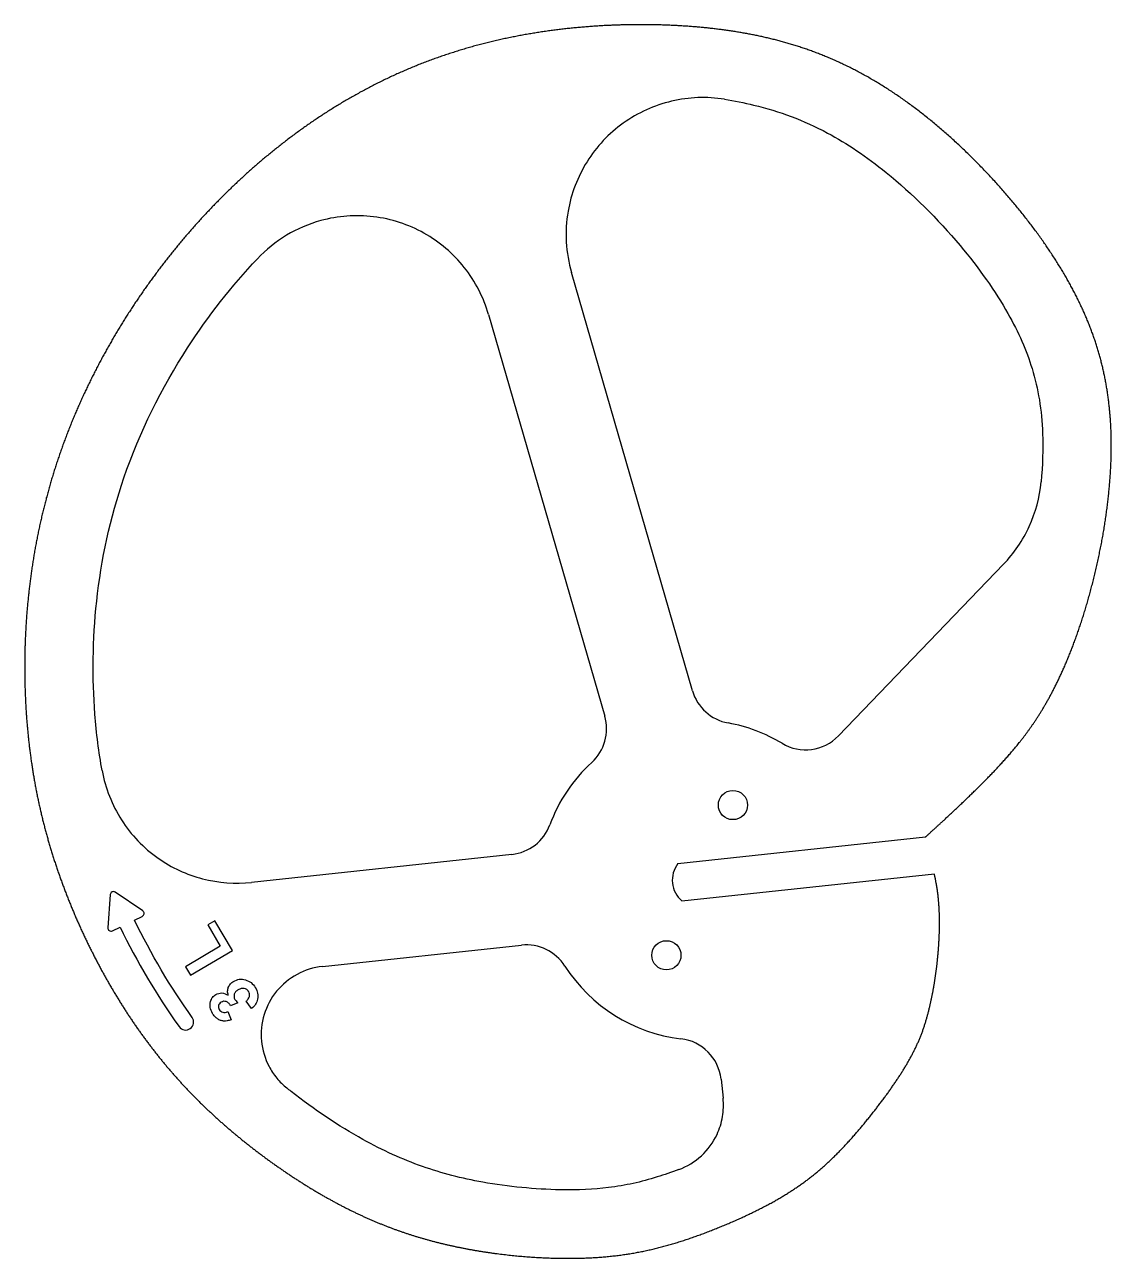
# Model space of a CAD drawing. Header units: millimetres. Extents: x -148 to 90, y -83 to 187.
import ezdxf

# ---------------------------------------------------------------- set-up
doc = ezdxf.new("R2010")
doc.units = ezdxf.units.MM
doc.layers.get('0').update_dxf_attribs({"linetype": 'CONTINUOUS'})

msp = doc.modelspace()

# ---------------------------------------------------------------- linework, layer by layer
for p, q in [((-1.59, 41.5), (-28.08, 133.15)), ((-46.24, 123.93), (-20.8, 35.95)), ((66.55, 69.21), (30.41, 31.63)), ((-4.75, 3.66), (49.48, 9.48)), ((-41.15, 5.64), (-98.18, -0.48)), ((51.43, 1.34), (-3.87, -4.59)), ((-82.66, -18.93), (-39.01, -14.24)), ((-101.21, -26.86), (-102.77, -27.51)), ((-98.15, -28.12), (-99.37, -26.52)), ((-103.33, -28.8), (-102.64, -30.6)), ((4.68, -43.62), (5.12, -47.76))]:
    msp.add_line(p, q)
msp.add_lwpolyline([(-129.13, -3.16), (-129.66, -10.41, 0.57735), (-128.66, -11.1), (-126.96, -10.27, 0.041856), (-114.04, -32.1, 1), (-111.19, -30.07, -0.041856), (-123.81, -8.75), (-122.11, -7.93, 0.57735), (-122.02, -6.72), (-128.04, -2.63, 0.57735)], format="xyb", close=True)
msp.add_lwpolyline([(-106.22, -8.89), (-107.78, -9.81), (-105.03, -14.45), (-112.64, -18.96), (-111.53, -20.82), (-102.37, -15.4)], close=True)
for centre in [(7.29, 16.46), (-7.29, -16.46)]:
    msp.add_circle(centre, 3.2)
for centre, radius, start, end in [((8.02, 44.28), 10, 196.124, 259.7362), ((-30.41, 33.17), 10, -47.4882, 16.124), ((0, 0), 35, 58.9636, 79.7362), ((23.2, 38.56), 10, 238.9636, 316.124), ((0, 0), 35, 132.5118, 159.7362), ((-42.21, 15.59), 10, 276.124, 339.7362), ((0, 0), 6, 142.3618, 229.8862), ((-15.31, -13.04), 68.27, 10.3997, 12.1595), ((-37.95, -24.19), 10, 32.5118, 96.124), ((0, 0), 35, 212.5118, 263.2844), ((-5.26, -44.69), 10, 6.124, 83.2844)]:
    msp.add_arc(centre, radius, start, end)
for points, degree, knots in [([(49.48, 9.48), (50.27, 10.19), (51.89, 11.66), (54.29, 13.86), (57.39, 16.77), (61.11, 20.36), (64.7, 23.99), (68.11, 27.72), (71.36, 31.7), (74.46, 36.16), (77.41, 41.27), (80.21, 47.17), (82.82, 53.89), (85.17, 61.31), (87.19, 69.24), (88.79, 77.45), (89.86, 85.7), (90.34, 93.78), (90.13, 101.55), (89.19, 108.99), (87.48, 116.13), (84.99, 123.05), (81.72, 129.84), (77.72, 136.56), (73.04, 143.23), (67.78, 149.78), (62.04, 156.1), (55.94, 162.05), (49.58, 167.5), (43.04, 172.33), (36.39, 176.43), (29.64, 179.81), (22.77, 182.47), (15.76, 184.48), (8.56, 185.93), (1.15, 186.89), (-6.49, 187.43), (-14.33, 187.55), (-22.32, 187.27), (-30.38, 186.55), (-38.44, 185.36), (-46.42, 183.67), (-54.22, 181.46), (-61.81, 178.73), (-69.12, 175.49), (-76.14, 171.8), (-82.84, 167.69), (-89.23, 163.21), (-95.29, 158.41), (-101.05, 153.31), (-106.5, 147.95), (-111.67, 142.33), (-116.54, 136.45), (-121.13, 130.32), (-125.44, 123.94), (-129.44, 117.3), (-133.11, 110.43), (-136.43, 103.34), (-139.35, 96.05), (-141.86, 88.6), (-143.93, 81.04), (-145.56, 73.4), (-146.75, 65.74), (-147.53, 58.13), (-147.91, 50.62), (-147.92, 43.26), (-147.58, 36.06), (-146.91, 29.04), (-145.9, 22.17), (-144.54, 15.41), (-142.82, 8.74), (-140.74, 2.11), (-138.29, -4.47), (-135.5, -10.98), (-132.39, -17.36), (-128.99, -23.53), (-125.34, -29.43), (-121.46, -35), (-117.38, -40.21), (-113.1, -45.07), (-108.63, -49.62), (-103.96, -53.89), (-99.09, -57.92), (-94.05, -61.73), (-88.86, -65.3), (-83.55, -68.6), (-78.16, -71.58), (-72.7, -74.21), (-67.17, -76.46), (-61.55, -78.34), (-55.8, -79.86), (-49.91, -81.07), (-43.89, -81.97), (-37.81, -82.59), (-31.79, -82.9), (-25.96, -82.91), (-20.42, -82.58), (-15.22, -81.93), (-10.29, -80.94), (-5.52, -79.64), (-0.78, -78.07), (4, -76.24), (8.78, -74.2), (13.44, -71.98), (17.85, -69.58), (21.92, -66.98), (25.68, -64.13), (29.23, -60.92), (32.68, -57.33), (36.08, -53.38), (39.35, -49.24), (42.35, -45.12), (44.93, -41.22), (46.99, -37.56), (48.6, -33.99), (49.84, -30.24), (50.84, -26.09), (51.64, -21.57), (52.23, -16.87), (52.55, -12.24), (52.6, -7.93), (52.42, -4.82), (52.17, -2.69), (51.96, -1.35), (51.84, -0.71)], 5, [0.0005176, 0.0005176, 0.0005176, 0.0005176, 0.0005176, 0.0005176, 0.0083333, 0.0166667, 0.025, 0.0333333, 0.0416667, 0.05, 0.0583333, 0.0666667, 0.075, 0.0833333, 0.0916667, 0.1, 0.1083333, 0.1166667, 0.125, 0.1333333, 0.1416667, 0.15, 0.1583333, 0.1666667, 0.175, 0.1833333, 0.1916667, 0.2, 0.2083333, 0.2166667, 0.225, 0.2333333, 0.2416667, 0.25, 0.2583333, 0.2666667, 0.275, 0.2833333, 0.2916667, 0.3, 0.3083333, 0.3166667, 0.325, 0.3333333, 0.3416667, 0.35, 0.3583333, 0.3666667, 0.375, 0.3833333, 0.3916667, 0.4, 0.4083333, 0.4166667, 0.425, 0.4333333, 0.4416667, 0.45, 0.4583333, 0.4666667, 0.475, 0.4833333, 0.4916667, 0.5, 0.5083333, 0.5166667, 0.525, 0.5333333, 0.5416667, 0.55, 0.5583333, 0.5666667, 0.575, 0.5833333, 0.5916667, 0.6, 0.6083333, 0.6166667, 0.625, 0.6333333, 0.6416667, 0.65, 0.6583333, 0.6666667, 0.675, 0.6833333, 0.6916667, 0.7, 0.7083333, 0.7166667, 0.725, 0.7333333, 0.7416667, 0.75, 0.7583333, 0.7666667, 0.775, 0.7833333, 0.7916667, 0.8, 0.8083333, 0.8166667, 0.825, 0.8333333, 0.8416667, 0.85, 0.8583333, 0.8666667, 0.875, 0.8833333, 0.8916667, 0.9, 0.9083333, 0.9166667, 0.925, 0.9333333, 0.9416667, 0.95, 0.9583333, 0.9666667, 0.975, 0.9833333, 0.9916667, 1, 1, 1, 1, 1, 1]), ([(5.45, 171.11), (1.59, 171.73), (-2.35, 171.58), (-9.95, 169.79), (-13.55, 168.15), (-19.9, 163.61), (-22.6, 160.74), (-26.75, 154.12), (-28.16, 150.43), (-29.21, 144.35), (-29.34, 142.09), (-29.09, 137.57), (-28.71, 135.33), (-28.08, 133.15)], 3, [0, 0, 0, 0, 1.171933, 1.171933, 2.343867, 2.343867, 3.5158, 3.5158, 4.687734, 4.687734, 5.366852, 5.366852, 6.04597, 6.04597, 6.04597, 6.04597]), ([(5.45, 171.11), (7.63, 170.76), (9.75, 170.35), (11.81, 169.85), (17.49, 168.49), (22.73, 166.55), (28.02, 163.72), (32.28, 161.44), (36.59, 158.54), (40.89, 155.05), (46.55, 150.47), (52.16, 144.88), (57.04, 139.06), (61.19, 134.1), (64.78, 129.02), (67.52, 124.17), (69.86, 120.04), (71.6, 116.1), (72.82, 112.1), (74.18, 107.64), (74.94, 103.04), (75.13, 97.85), (75.26, 94.52), (75.14, 90.96), (74.8, 87.25)], 3, [-0.2674557, -0.2674557, -0.2674557, -0.2674557, -0.2588094, -0.2588094, -0.2588094, -0.2349001, -0.2349001, -0.2349001, -0.2156318, -0.2156318, -0.2156318, -0.1903296, -0.1903296, -0.1903296, -0.1688138, -0.1688138, -0.1688138, -0.1504953, -0.1504953, -0.1504953, -0.1300066, -0.1300066, -0.1300066, -0.1168818, -0.1168818, -0.1168818, -0.1168818]), ([(-46.24, 123.93), (-47.32, 127.68), (-49.13, 131.18), (-53.98, 137.3), (-56.99, 139.86), (-63.8, 143.68), (-67.55, 144.9), (-75.31, 145.85), (-79.24, 145.56), (-85.65, 143.79), (-88.18, 142.71), (-92.87, 139.89), (-95.01, 138.16), (-96.89, 136.17)], 3, [0, 0, 0, 0, 1.171933, 1.171933, 2.343867, 2.343867, 3.5158, 3.5158, 4.687734, 4.687734, 5.509151, 5.509151, 6.330568, 6.330568, 6.330568, 6.330568]), ([(-130.9, 24), (-131.63, 28.04), (-132.15, 32.15), (-132.48, 36.39), (-133.09, 44.28), (-133.01, 52.64), (-132.09, 61.12), (-131.11, 70.22), (-129.14, 79.37), (-126.12, 88.18), (-122.68, 98.19), (-117.91, 107.8), (-112.18, 116.65), (-107.64, 123.65), (-102.54, 130.17), (-96.89, 136.17)], 3, [-0.5510684, -0.5510684, -0.5510684, -0.5510684, -0.5343448, -0.5343448, -0.5343448, -0.5033011, -0.5033011, -0.5033011, -0.4700127, -0.4700127, -0.4700127, -0.4321403, -0.4321403, -0.4321403, -0.4021711, -0.4021711, -0.4021711, -0.4021711]), ([(66.55, 69.21), (68.89, 71.65), (70.8, 74.46), (73.61, 80.6), (74.49, 83.89), (74.8, 87.25)], 3, [0, 0, 0, 0, 1.013003, 1.013003, 2.026006, 2.026006, 2.026006, 2.026006]), ([(-130.9, 24), (-130.2, 20.16), (-128.76, 16.49), (-124.55, 9.9), (-121.83, 7.06), (-115.68, 2.73), (-112.38, 1.21), (-105.39, -0.6), (-101.76, -0.86), (-98.18, -0.48)], 3, [0, 0, 0, 0, 1.171933, 1.171933, 2.343867, 2.343867, 3.426113, 3.426113, 4.508359, 4.508359, 4.508359, 4.508359]), ([(-82.66, -18.93), (-84.6, -19.13), (-86.48, -19.72), (-89.92, -21.58), (-91.44, -22.84), (-93.91, -25.86), (-94.84, -27.6), (-95.98, -31.34), (-96.17, -33.3), (-95.81, -37.19), (-95.25, -39.08), (-93.86, -41.72), (-93.29, -42.58), (-91.99, -44.16), (-91.26, -44.89), (-90.46, -45.53)], 3, [0, 0, 0, 0, 0.585967, 0.585967, 1.171933, 1.171933, 1.7579, 1.7579, 2.343867, 2.343867, 2.929834, 2.929834, 3.237837, 3.237837, 3.545841, 3.545841, 3.545841, 3.545841]), ([(-103.27, -25.21), (-103.34, -24.92), (-103.49, -24.34), (-103.33, -23.77), (-103.26, -23.49)], 3, [0, 0, 0, 0, 0.0890064, 0.1748392, 0.1748392, 0.1748392, 0.1748392]), ([(-103.26, -23.49), (-103.13, -23.23), (-102.86, -22.68), (-102.36, -22.34), (-102.11, -22.17)], 3, [0, 0, 0, 0, 0.0865698, 0.1778933, 0.1778933, 0.1778933, 0.1778933]), ([(-102.11, -22.17), (-101.69, -21.97), (-100.86, -21.58), (-99.96, -21.75), (-99.51, -21.83)], 3, [0, 0, 0, 0, 0.1334418, 0.2680125, 0.2680125, 0.2680125, 0.2680125]), ([(-101.11, -24.03), (-101.31, -24.16), (-101.68, -24.41), (-101.87, -24.82), (-101.95, -25.01)], 3, [0, 0, 0, 0, 0.0703585, 0.1323188, 0.1323188, 0.1323188, 0.1323188]), ([(-99.76, -23.74), (-99.99, -23.72), (-100.46, -23.69), (-100.88, -23.91), (-101.11, -24.03)], 3, [0, 0, 0, 0, 0.0655001, 0.1399104, 0.1399104, 0.1399104, 0.1399104]), ([(-98.8, -24.42), (-98.92, -24.25), (-99.17, -23.92), (-99.56, -23.8), (-99.76, -23.74)], 3, [0, 0, 0, 0, 0.0599167, 0.1205615, 0.1205615, 0.1205615, 0.1205615]), ([(-99.51, -21.83), (-99.07, -22), (-98.17, -22.35), (-97.62, -23.13), (-97.34, -23.53)], 3, [0, 0, 0, 0, 0.1378959, 0.2812497, 0.2812497, 0.2812497, 0.2812497]), ([(-97.34, -23.53), (-97.13, -23.94), (-96.73, -24.73), (-96.8, -25.62), (-96.83, -26.04)], 3, [0, 0, 0, 0, 0.1349394, 0.2602639, 0.2602639, 0.2602639, 0.2602639]), ([(-106.74, -29.18), (-106.95, -28.75), (-107.36, -27.93), (-107.22, -27.03), (-107.15, -26.59)], 3, [0, 0, 0, 0, 0.1387186, 0.2676149, 0.2676149, 0.2676149, 0.2676149]), ([(-107.15, -26.59), (-107.03, -26.27), (-106.8, -25.63), (-106.26, -25.23), (-105.99, -25.03)], 3, [0, 0, 0, 0, 0.1014677, 0.1978141, 0.1978141, 0.1978141, 0.1978141]), ([(-105.99, -25.03), (-105.56, -24.87), (-104.63, -24.52), (-103.74, -24.97), (-103.27, -25.21)], 3, [0, 0, 0, 0, 0.1328186, 0.2849321, 0.2849321, 0.2849321, 0.2849321]), ([(-104.84, -26.75), (-104.97, -26.84), (-105.24, -27.02), (-105.36, -27.32), (-105.41, -27.46)], 3, [0, 0, 0, 0, 0.0493679, 0.09416704, 0.09416704, 0.09416704, 0.09416704]), ([(-103.73, -26.6), (-103.92, -26.56), (-104.3, -26.49), (-104.65, -26.66), (-104.84, -26.75)], 3, [0, 0, 0, 0, 0.055593, 0.1140385, 0.1140385, 0.1140385, 0.1140385]), ([(-102.77, -27.51), (-102.9, -27.3), (-103.14, -26.9), (-103.55, -26.7), (-103.73, -26.6)], 3, [0, 0, 0, 0, 0.0740381, 0.1348518, 0.1348518, 0.1348518, 0.1348518]), ([(-101.95, -25.01), (-101.99, -25.21), (-102.07, -25.59), (-101.91, -25.94), (-101.83, -26.12)], 3, [0, 0, 0, 0, 0.0574977, 0.1141283, 0.1141283, 0.1141283, 0.1141283]), ([(-101.83, -26.12), (-101.74, -26.24), (-101.57, -26.51), (-101.34, -26.73), (-101.21, -26.86)], 3, [0, 0, 0, 0, 0.04356602, 0.09593867, 0.09593867, 0.09593867, 0.09593867]), ([(-99.37, -26.52), (-99.19, -26.37), (-98.86, -26.09), (-98.7, -25.68), (-98.63, -25.49)], 3, [0, 0, 0, 0, 0.0694607, 0.1291365, 0.1291365, 0.1291365, 0.1291365]), ([(-98.63, -25.49), (-98.61, -25.3), (-98.55, -24.93), (-98.72, -24.59), (-98.8, -24.42)], 3, [0, 0, 0, 0, 0.0551537, 0.1110008, 0.1110008, 0.1110008, 0.1110008]), ([(-96.83, -26.04), (-96.95, -26.44), (-97.18, -27.26), (-97.82, -27.83), (-98.15, -28.12)], 3, [0, 0, 0, 0, 0.1229275, 0.2505595, 0.2505595, 0.2505595, 0.2505595]), ([(-105.64, -30.38), (-105.85, -30.22), (-106.28, -29.88), (-106.59, -29.41), (-106.74, -29.18)], 3, [0, 0, 0, 0, 0.0797328, 0.1644635, 0.1644635, 0.1644635, 0.1644635]), ([(-105.41, -27.46), (-105.43, -27.61), (-105.48, -27.93), (-105.33, -28.22), (-105.26, -28.36)], 3, [0, 0, 0, 0, 0.04464508, 0.09347111, 0.09347111, 0.09347111, 0.09347111]), ([(-105.26, -28.36), (-105.16, -28.5), (-104.96, -28.78), (-104.64, -28.89), (-104.48, -28.95)], 3, [0, 0, 0, 0, 0.04973901, 0.09925372, 0.09925372, 0.09925372, 0.09925372]), ([(-104.48, -28.95), (-104.3, -28.98), (-103.9, -29.03), (-103.53, -28.88), (-103.33, -28.8)], 3, [0, 0, 0, 0, 0.0541361, 0.1179083, 0.1179083, 0.1179083, 0.1179083]), ([(-104.28, -30.87), (-104.52, -30.84), (-105, -30.77), (-105.42, -30.51), (-105.64, -30.38)], 3, [0, 0, 0, 0, 0.0706267, 0.1454685, 0.1454685, 0.1454685, 0.1454685]), ([(-102.64, -30.6), (-102.93, -30.69), (-103.47, -30.86), (-104.03, -30.87), (-104.28, -30.87)], 3, [0, 0, 0, 0, 0.0910611, 0.1675069, 0.1675069, 0.1675069, 0.1675069]), ([(-4.56, -63.42), (-6.18, -64.02), (-7.76, -64.57), (-9.3, -65.04), (-12.88, -66.15), (-16.21, -66.9), (-20, -67.36), (-23.17, -67.75), (-26.71, -67.92), (-30.55, -67.85), (-36.01, -67.75), (-41.95, -67.18), (-47.49, -66.18), (-52.14, -65.35), (-56.51, -64.22), (-60.74, -62.73), (-65.12, -61.19), (-69.41, -59.23), (-73.77, -56.82), (-79.09, -53.87), (-84.45, -50.27), (-89.47, -46.32), (-89.8, -46.06), (-90.13, -45.79), (-90.46, -45.53)], 3, [-0.8191543, -0.8191543, -0.8191543, -0.8191543, -0.809493, -0.809493, -0.809493, -0.7869651, -0.7869651, -0.7869651, -0.7681229, -0.7681229, -0.7681229, -0.7413021, -0.7413021, -0.7413021, -0.7187886, -0.7187886, -0.7187886, -0.6955216, -0.6955216, -0.6955216, -0.6671734, -0.6671734, -0.6671734, -0.6652947, -0.6652947, -0.6652947, -0.6652947]), ([(-4.56, -63.42), (-2.73, -62.74), (-1.05, -61.71), (1.82, -59.06), (2.98, -57.47), (4.38, -54.47), (4.78, -53.16), (5.23, -50.48), (5.27, -49.12), (5.12, -47.76)], 3, [0, 0, 0, 0, 0.585967, 0.585967, 1.171933, 1.171933, 1.579831, 1.579831, 1.987729, 1.987729, 1.987729, 1.987729])]:
    msp.add_open_spline(points, degree=degree, knots=knots)

doc.saveas('drawing.dxf')
